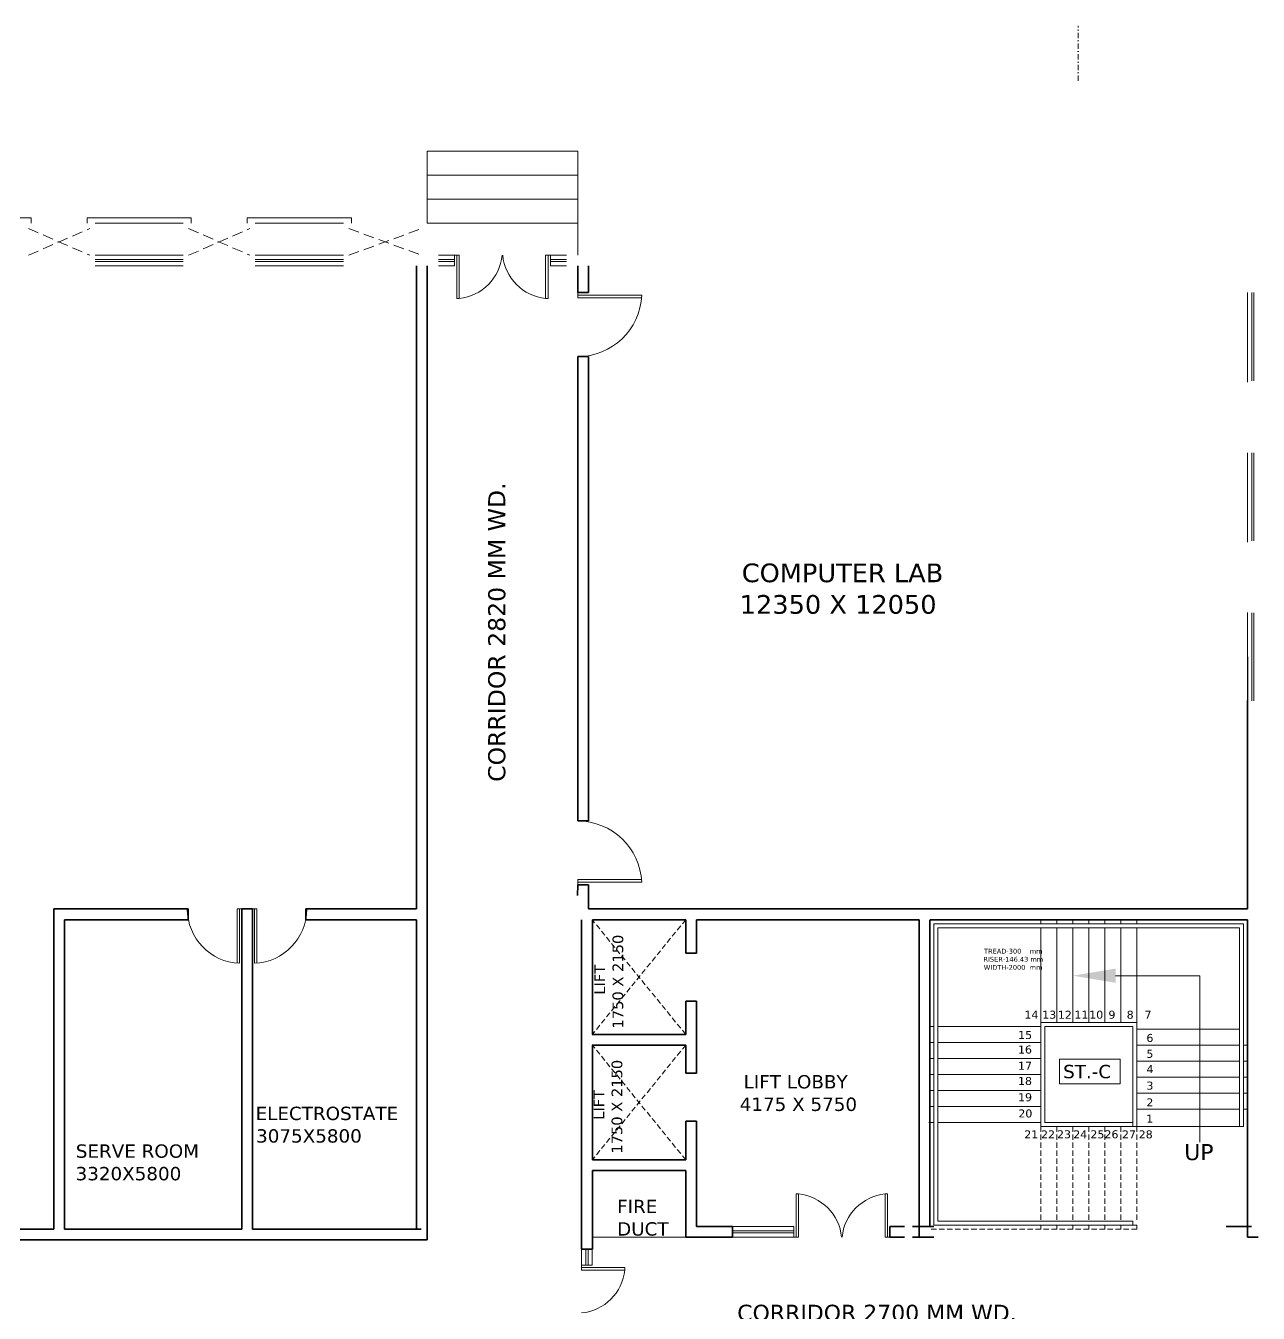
# Model space of a CAD drawing. Header units: millimetres. Extents: x -3092162 to 4513894, y -12317808 to 1849994.
# Drawn here: x -411049 to -387959, y -5833581 to -5809456 of the extents above; entities that cross this region are included whole.
import ezdxf

# ---------------------------------------------------------------- set-up
doc = ezdxf.new("R2010")
doc.units = ezdxf.units.MM
doc.header["$LTSCALE"] = 2
doc.header["$MEASUREMENT"] = 0
for name, pattern in [('DASHDOT', [1, 0.5, -0.25, 0, -0.25]), ('DASHED2', [0.375, 0.25, -0.125]), ('HIDDEN', [0.375, 0.25, -0.125])]:
    doc.linetypes.add(name, pattern=pattern)
doc.layers.add('AEROW', color=7, linetype='Continuous', lineweight=15, true_color=0x0d0d0d)
doc.layers.add('DOT', color=7, linetype='DASHED2', lineweight=0, true_color=0x89067c)
for name, color, linetype, lineweight in [('DOOR', 27, 'Continuous', 5), ('glass', 5, 'Continuous', 15), ('PROJ', 251, 'HIDDEN', 5), ('RAILING', 47, 'Continuous', 13), ('SILL', 74, 'Continuous', 9), ('ST TEXT', 251, 'DASHDOT', 5), ('STAIR', 252, 'Continuous', 9), ('TEXT', 7, 'Continuous', 13), ('WAll', 250, 'Continuous', 35)]:
    doc.layers.add(name, color=color, linetype=linetype, lineweight=lineweight)
doc.styles.add('style2', font='')
doc.styles.get('style2').set_extended_font_data('Verdana')

msp = doc.modelspace()

# ---------------------------------------------------------------- linework, layer by layer
at = {"layer": 'AEROW', "ltscale": 100}
for p, q in [((-390633.5, -5827256.2), (-389051.2, -5827256.2)), ((-389051.2, -5827256.2), (-389051.2, -5830376.3))]:
    msp.add_line(p, q, dxfattribs=at)
at = {"layer": 'AEROW', "lineweight": 35, "ltscale": 100}
msp.add_solid([(-390633.5, -5827389.5), (-391433.5, -5827256.2), (-390633.5, -5827122.9)], dxfattribs=at)
at = {"layer": 'DOOR', "color": 252, "ltscale": 200}
for p, q in [((-403019.3, -5813756.2), (-402929.3, -5813756.2)), ((-402974.3, -5814566.2), (-402974.3, -5813756.2)), ((-402929.3, -5814566.2), (-402929.3, -5813756.2)), ((-401309.3, -5814566.2), (-401309.3, -5813756.2)), ((-401219.3, -5813756.2), (-401309.3, -5813756.2)), ((-401264.3, -5814566.2), (-401264.3, -5813756.2)), ((-402929.3, -5814566.2), (-402974.3, -5814566.2)), ((-401309.3, -5814566.2), (-401264.3, -5814566.2)), ((-396615.5, -5831346.2), (-396615.5, -5832156.2)), ((-396570.5, -5831346.2), (-396615.5, -5831346.2)), ((-396570.5, -5831346.2), (-396570.5, -5832156.2)), ((-394950.5, -5831346.2), (-394950.5, -5832156.2)), ((-394950.5, -5831346.2), (-394905.5, -5831346.2)), ((-394905.5, -5831346.2), (-394905.5, -5832156.2)), ((-396660.5, -5832156.2), (-396570.5, -5832156.2)), ((-394860.5, -5832156.2), (-394950.5, -5832156.2)), ((-400635.1, -5832681.2), (-400635.1, -5832771.2)), ((-399825.1, -5832726.2), (-400635.1, -5832726.2)), ((-399825.1, -5832771.2), (-400635.1, -5832771.2)), ((-399825.1, -5832771.2), (-399825.1, -5832726.2))]:
    msp.add_line(p, q, dxfattribs=at)
at = {"layer": 'DOOR', "ltscale": 0.1}
for p, q in [((-400709.3, -5814456.2), (-400709.3, -5814556.2)), ((-400709.3, -5814506.2), (-399510.4, -5814506.2)), ((-400709.3, -5814556.2), (-399513.5, -5814556.2)), ((-400709.3, -5825456.2), (-399513.5, -5825456.2)), ((-400709.3, -5825556.2), (-400709.3, -5825456.2)), ((-400709.3, -5825506.2), (-399510.4, -5825506.2)), ((-407089.2, -5826006.2), (-407089.2, -5827021.2)), ((-407004.3, -5826006.2), (-407089.2, -5826006.2)), ((-407046.8, -5826006.2), (-407046.8, -5827023.9)), ((-406804.3, -5826006.2), (-406719.4, -5826006.2)), ((-406761.9, -5826006.2), (-406761.9, -5827023.9)), ((-406719.4, -5826006.2), (-406719.4, -5827021.2))]:
    msp.add_line(p, q, dxfattribs=at)
for centre, radius, start, end in [((-400709.3, -5814456.2), 1200, 270, 357.61198), ((-400709.3, -5825556.2), 1200, 2.38802, 90), ((-407004.3, -5826006.2), 1018.6, 180, 267.61198), ((-406804.3, -5826006.2), 1018.6, 272.38802, 0)]:
    msp.add_arc(centre, radius, start, end, dxfattribs=at)
at = {"layer": 'DOOR', "color": 252, "ltscale": 200, "extrusion": (0, 0, -1)}
for centre, start_param, end_param in [((-403022, -5813669.6), 1.2893849, 2.6618696), ((-394857.9, -5832242.8), 4.4309775, 5.8034622)]:
    msp.add_ellipse(centre, major_axis=(331.6, 838.1), ratio=1, start_param=start_param, end_param=end_param, dxfattribs=at)
at = {"layer": 'DOOR', "color": 252, "ltscale": 200}
for centre, major_axis, start_param, end_param in [((-401216.7, -5813669.6), (-331.6, 838.1), 1.2893849, 2.6618696), ((-396663.2, -5832242.8), (-331.6, 838.1), 4.4309775, 5.8034622), ((-400721.7, -5832678.5), (-901.3, 4), 1.670585, 3.0430697)]:
    msp.add_ellipse(centre, major_axis=major_axis, ratio=1, start_param=start_param, end_param=end_param, dxfattribs=at)
at = {"layer": 'DOT', "ltscale": 400}
for p, q in [((-410999.3, -5813756.2), (-409849.3, -5813256.2)), ((-410999.3, -5813256.2), (-409849.3, -5813756.2)), ((-407999.3, -5813756.2), (-406849.3, -5813256.2)), ((-407999.3, -5813256.2), (-406849.3, -5813756.2)), ((-404999.3, -5813756.2), (-403629.3, -5813256.2)), ((-404999.3, -5813256.2), (-403629.3, -5813756.2))]:
    msp.add_line(p, q, dxfattribs=at)
at = {"layer": 'glass', "ltscale": 100}
for p, q in [((-403019.3, -5813956.2), (-403019.3, -5813756.2)), ((-401219.3, -5813956.2), (-401219.3, -5813756.2)), ((-408099.3, -5813836.2), (-409749.3, -5813836.2)), ((-408099.3, -5813876.2), (-409749.3, -5813876.2)), ((-406749.3, -5813836.2), (-405099.3, -5813836.2)), ((-406749.3, -5813876.2), (-405099.3, -5813876.2)), ((-403319.3, -5813836.2), (-403019.3, -5813836.2)), ((-403319.3, -5813836.2), (-403019.3, -5813836.2)), ((-403319.3, -5813876.2), (-403019.3, -5813876.2)), ((-403319.3, -5813876.2), (-403019.3, -5813876.2)), ((-401219.3, -5813836.2), (-400919.3, -5813836.2)), ((-401219.3, -5813836.2), (-400919.3, -5813836.2)), ((-401219.3, -5813876.2), (-400919.3, -5813876.2)), ((-401219.3, -5813876.2), (-400919.3, -5813876.2)), ((-388079.3, -5816106.2), (-388079.3, -5814456.2)), ((-388039.3, -5816106.2), (-388039.3, -5814456.2)), ((-388079.3, -5819106.2), (-388079.3, -5817456.2)), ((-388039.3, -5819106.2), (-388039.3, -5817456.2)), ((-388079.3, -5822106.2), (-388079.3, -5820456.2)), ((-388039.3, -5822106.2), (-388039.3, -5820456.2)), ((-397810.1, -5832036.2), (-396660.1, -5832036.2)), ((-397810.1, -5832076.2), (-396660.1, -5832076.2)), ((-400555.1, -5832681.2), (-400555.1, -5832381.2)), ((-400515.1, -5832681.2), (-400515.1, -5832381.2))]:
    msp.add_line(p, q, dxfattribs=at)
at = {"layer": 'PROJ', "ltscale": 250}
for p, q in [((-408099.3, -5813156.2), (-409749.3, -5813156.2)), ((-405099.3, -5813156.2), (-406749.3, -5813156.2))]:
    msp.add_line(p, q, dxfattribs=at)
at = {"layer": 'RAILING', "ltscale": 100}
for p, q in [((-394034.3, -5826281.2), (-388234.3, -5826281.2)), ((-394034.3, -5826281.2), (-394034.3, -5831931.2)), ((-388234.3, -5830081.2), (-388234.3, -5826281.2)), ((-393959.3, -5826356.2), (-388309.3, -5826356.2)), ((-393959.3, -5826356.2), (-393959.3, -5831856.2)), ((-388309.3, -5830081.2), (-388309.3, -5826356.2)), ((-392034.3, -5828131.2), (-390234.3, -5828131.2)), ((-392034.3, -5830081.2), (-392034.3, -5828131.2)), ((-391959.3, -5828206.2), (-390309.3, -5828206.2)), ((-391959.3, -5830006.2), (-391959.3, -5828206.2)), ((-390309.3, -5830081.2), (-390309.3, -5828206.2)), ((-390234.3, -5830081.2), (-390234.3, -5828131.2)), ((-392035.8, -5830081.2), (-390234.3, -5830081.2)), ((-391960.8, -5830006.2), (-390309.3, -5830006.2)), ((-388309.3, -5830081.2), (-388234.3, -5830081.2)), ((-393959.3, -5831856.2), (-390309.3, -5831856.2)), ((-390309.3, -5831856.2), (-390309.3, -5831931.2)), ((-394034.3, -5831931.2), (-390234.3, -5831931.2))]:
    msp.add_line(p, q, dxfattribs=at)
at = {"layer": 'RAILING', "color": 1, "ltscale": 100}
for p, q in [((-391684.3, -5828817), (-390546.8, -5828817)), ((-391684.3, -5829280), (-391684.3, -5828817)), ((-390546.8, -5828817), (-390546.8, -5829280)), ((-390546.8, -5829280), (-391684.3, -5829280))]:
    msp.add_line(p, q, dxfattribs=at)
at = {"layer": 'SILL', "ltscale": 100}
for p, q in [((-410949.3, -5813056.2), (-412898.9, -5813056.2)), ((-410949.3, -5813056.2), (-410949.3, -5813156.2)), ((-407949.3, -5813056.2), (-409898.9, -5813056.2)), ((-409898.9, -5813056.2), (-409898.9, -5813156.2)), ((-407949.3, -5813056.2), (-407949.3, -5813156.2)), ((-404949.3, -5813056.2), (-406898.9, -5813056.2)), ((-406898.9, -5813056.2), (-406898.9, -5813156.2)), ((-404949.3, -5813056.2), (-404949.3, -5813156.2)), ((-408099.3, -5813156.2), (-409749.3, -5813156.2)), ((-405099.3, -5813156.2), (-406749.3, -5813156.2)), ((-408099.3, -5813756.2), (-409749.3, -5813756.2)), ((-406749.3, -5813756.2), (-405099.3, -5813756.2)), ((-403319.3, -5813756.2), (-403019.3, -5813756.2)), ((-403319.3, -5813756.2), (-403019.3, -5813756.2)), ((-403019.3, -5813956.2), (-403019.3, -5813756.2)), ((-401219.3, -5813756.2), (-400919.3, -5813756.2)), ((-401219.3, -5813756.2), (-400919.3, -5813756.2)), ((-401219.3, -5813956.2), (-401219.3, -5813756.2)), ((-408099.3, -5813956.2), (-409749.3, -5813956.2)), ((-406749.3, -5813956.2), (-405099.3, -5813956.2)), ((-403319.3, -5813956.2), (-403019.3, -5813956.2)), ((-403319.3, -5813956.2), (-403019.3, -5813956.2)), ((-401219.3, -5813956.2), (-400919.3, -5813956.2)), ((-401219.3, -5813956.2), (-400919.3, -5813956.2)), ((-388159.3, -5816131.2), (-388159.3, -5814456.2)), ((-388159.3, -5819106.2), (-388159.3, -5817456.2)), ((-388159.3, -5819131.2), (-388159.3, -5817481.2)), ((-388159.3, -5822131.2), (-388159.3, -5820456.2)), ((-388157.7, -5820449.1), (-388157.3, -5822099.1)), ((-388157.3, -5822124.1), (-388157.7, -5820474.1)), ((-388157.3, -5822124.1), (-388157.7, -5820474.1)), ((-397810.1, -5831956.2), (-396660.1, -5831956.2)), ((-396660.1, -5831956.2), (-396660.1, -5832156.2)), ((-400635.1, -5832681.2), (-400635.1, -5832381.2)), ((-400435.1, -5832681.2), (-400435.1, -5832381.2)), ((-397810.1, -5832156.2), (-396660.1, -5832156.2)), ((-400635.1, -5832681.2), (-400435.1, -5832681.2))]:
    msp.add_line(p, q, dxfattribs=at)
at = {"layer": 'ST TEXT', "ltscale": 100}
msp.add_line((-391334.7, -5810487.1), (-391334.7, -5809455.5), dxfattribs=at)
msp.add_line((-391334.7, -5810487.1), (-391334.7, -5809455.5), dxfattribs=at)
at = {"layer": 'STAIR', "ltscale": 100}
for p, q in [((-403529.3, -5811806.2), (-400709.3, -5811806.2)), ((-403529.3, -5813156.2), (-403529.3, -5811806.2)), ((-400709.3, -5813156.2), (-400709.3, -5811806.2)), ((-403529.3, -5812256.2), (-400709.3, -5812256.2)), ((-403529.3, -5812706.2), (-400709.3, -5812706.2)), ((-403529.3, -5813156.2), (-400709.3, -5813156.2)), ((-400709.3, -5813756.2), (-400709.3, -5813156.2)), ((-392034.3, -5826281.2), (-392034.3, -5826206.2)), ((-391734.3, -5826281.2), (-391734.3, -5826206.2)), ((-391434.3, -5826281.2), (-391434.3, -5826206.2)), ((-391134.3, -5826281.2), (-391134.3, -5826206.2)), ((-390834.3, -5826281.2), (-390834.3, -5826206.2)), ((-390534.3, -5826281.2), (-390534.3, -5826206.2)), ((-390234.3, -5826281.2), (-390234.3, -5826206.2)), ((-392034.3, -5828131.2), (-392034.3, -5826356.2)), ((-391734.3, -5828131.2), (-391734.3, -5826356.2)), ((-391434.3, -5828131.2), (-391434.3, -5826356.2)), ((-391134.3, -5828131.2), (-391134.3, -5826356.2)), ((-390834.3, -5828131.2), (-390834.3, -5826356.2)), ((-390534.3, -5828131.2), (-390534.3, -5826356.2)), ((-390234.3, -5828131.2), (-390234.3, -5826356.2)), ((-394034.3, -5828206.2), (-394109.3, -5828206.2)), ((-392034.3, -5828206.2), (-393959.3, -5828206.2)), ((-390234.3, -5828256.2), (-388309.3, -5828256.2)), ((-394034.3, -5828506.2), (-394109.3, -5828506.2)), ((-392034.3, -5828506.2), (-393959.3, -5828506.2)), ((-390234.3, -5828556.2), (-388309.3, -5828556.2)), ((-388234.3, -5828556.2), (-388159.3, -5828556.2)), ((-394034.3, -5828806.2), (-394109.3, -5828806.2)), ((-392034.3, -5828806.2), (-393959.3, -5828806.2)), ((-390234.3, -5828856.2), (-388309.3, -5828856.2)), ((-388234.3, -5828856.2), (-388159.3, -5828856.2)), ((-394034.3, -5829106.2), (-394109.3, -5829106.2)), ((-392034.3, -5829106.2), (-393959.3, -5829106.2)), ((-390234.3, -5829156.2), (-388309.3, -5829156.2)), ((-388234.3, -5829156.2), (-388159.3, -5829156.2)), ((-394034.3, -5829406.2), (-394109.3, -5829406.2)), ((-392034.3, -5829406.2), (-393959.3, -5829406.2)), ((-390234.3, -5829456.2), (-388309.3, -5829456.2)), ((-388234.7, -5829456.2), (-388159.7, -5829456.2)), ((-388234.3, -5829456.2), (-388159.3, -5829456.2)), ((-394034.3, -5829706.2), (-394109.3, -5829706.2)), ((-394034.3, -5829706.2), (-394109.3, -5829706.2)), ((-392034.3, -5829706.2), (-393959.3, -5829706.2)), ((-390234.3, -5829756.2), (-388309.3, -5829756.2)), ((-388234.3, -5829756.2), (-388159.3, -5829756.2)), ((-394058.8, -5830006.2), (-394133.8, -5830006.2)), ((-394034.3, -5830006.2), (-394109.3, -5830006.2)), ((-394034.3, -5830006.2), (-394109.3, -5830006.2)), ((-392034.3, -5830006.2), (-393959.3, -5830006.2)), ((-390234.3, -5830081.2), (-388309.3, -5830081.2)), ((-392034.5, -5831931.2), (-392034.5, -5832006.2)), ((-391734.5, -5831931.2), (-391734.5, -5832006.2)), ((-391434.5, -5831931.2), (-391434.5, -5832006.2)), ((-391134.5, -5831931.2), (-391134.5, -5832006.2)), ((-390834.5, -5831931.2), (-390834.5, -5832006.2)), ((-390234.5, -5831931.2), (-390234.5, -5832006.2)), ((-400435.9, -5832156.2), (-398685.9, -5832156.2))]:
    msp.add_line(p, q, dxfattribs=at)
at = {"layer": 'STAIR', "linetype": 'HIDDEN', "ltscale": 200}
for p, q in [((-398684.9, -5828356.2), (-400438.4, -5826206.2)), ((-398684.9, -5826206.2), (-400434.9, -5828356.2)), ((-398684.9, -5830706.2), (-400433.7, -5828556.2)), ((-398684.9, -5828556.2), (-400433.7, -5830706.2)), ((-392034.3, -5830081.2), (-392034.3, -5831856.2)), ((-391734.3, -5830081.2), (-391734.3, -5831856.2)), ((-391434.3, -5830081.2), (-391434.3, -5831856.2)), ((-391134.3, -5830081.2), (-391134.3, -5831856.2)), ((-390834.3, -5830081.2), (-390834.3, -5831856.2)), ((-390534.3, -5830081.2), (-390534.3, -5831856.2)), ((-390234.3, -5830081.2), (-390234.3, -5831856.2)), ((-390234.5, -5832006.2), (-394109.3, -5832006.2)), ((-390534.5, -5831931.2), (-390534.5, -5832006.2))]:
    msp.add_line(p, q, dxfattribs=at)
at = {"layer": 'WAll', "ltscale": 100}
for p, q in [((-403729.3, -5826006.2), (-403729.3, -5813956.2)), ((-403529.3, -5832206.2), (-403529.3, -5813956.2)), ((-400709.3, -5813956.2), (-400709.3, -5814456.2)), ((-400509.3, -5813956.2), (-400509.3, -5814456.2)), ((-400709.3, -5814456.2), (-400509.3, -5814456.2)), ((-400709.3, -5815656.2), (-400709.3, -5824356.2)), ((-400709.3, -5815656.2), (-400509.3, -5815656.2)), ((-400509.3, -5815656.2), (-400509.3, -5824356.2)), ((-388159.3, -5826006.2), (-388159.3, -5822099.1)), ((-388159.3, -5825756.2), (-388159.3, -5823006.2)), ((-400709.3, -5824356.2), (-400509.3, -5824356.2)), ((-400709.7, -5825756.2), (-400709.3, -5825556.2)), ((-400709.3, -5825556.2), (-400509.3, -5825556.2)), ((-400509.3, -5825556.2), (-400509.3, -5826006.2)), ((-410524.3, -5826006.2), (-410524.3, -5832006.2)), ((-410524.3, -5826006.2), (-408004.3, -5826006.2)), ((-408004.3, -5826006.2), (-408004.3, -5826206.2)), ((-407004.3, -5826006.2), (-407004.3, -5832006.2)), ((-407004.3, -5826006.2), (-406804.3, -5826006.2)), ((-406804.3, -5826006.2), (-406804.3, -5832006.2)), ((-405804.3, -5826006.2), (-405804.3, -5826206.2)), ((-405804.3, -5826006.2), (-403729.3, -5826006.2)), ((-400508.3, -5826006.2), (-388158.3, -5826006.2)), ((-410324.3, -5826206.2), (-408004.3, -5826206.2)), ((-410324.3, -5826206.2), (-410324.3, -5832006.2)), ((-405804.3, -5826206.2), (-403729.3, -5826206.2)), ((-403729.3, -5832006.2), (-403729.3, -5826206.2)), ((-400634.7, -5826206.2), (-400634.7, -5832381.2)), ((-400434.7, -5826206.2), (-400434.7, -5828356.2)), ((-400433.7, -5826206.2), (-398684.9, -5826206.2)), ((-398684.9, -5826831.2), (-398684.9, -5826206.2)), ((-398484.9, -5826831.2), (-398484.9, -5826206.2)), ((-394308.7, -5826206.2), (-398484.9, -5826206.2)), ((-394309.3, -5832156.2), (-394309.3, -5826206.2)), ((-394109.3, -5831956.2), (-394109.3, -5826206.2)), ((-394108.4, -5826206.2), (-388159.3, -5826206.2)), ((-394108.4, -5826206.2), (-388159.3, -5826206.2)), ((-388159.3, -5831956.2), (-388159.3, -5826206.2)), ((-388159.3, -5826206.2), (-388159.3, -5832156.2)), ((-398684.9, -5826831.2), (-398484.9, -5826831.2)), ((-398684.9, -5828356.2), (-398684.9, -5827731.2)), ((-398684.9, -5827731.2), (-398484.9, -5827731.2)), ((-398484.9, -5829081.2), (-398484.9, -5827731.2)), ((-400434.9, -5828356.2), (-398684.9, -5828356.2)), ((-400434.9, -5828556.2), (-398684.9, -5828556.2)), ((-400434.7, -5828556.2), (-400434.7, -5830706.2)), ((-398684.9, -5828556.2), (-398684.9, -5829081.2)), ((-398684.9, -5829081.2), (-398684.9, -5828556.2)), ((-398684.9, -5829081.2), (-398484.9, -5829081.2)), ((-398684.9, -5829981.2), (-398684.9, -5830506.2)), ((-398684.9, -5830706.2), (-398684.9, -5829981.2)), ((-398684.9, -5829981.2), (-398484.9, -5829981.2)), ((-398484.9, -5831956.2), (-398484.9, -5829981.2)), ((-400434.7, -5830906.2), (-400434.7, -5832381.2)), ((-400433.7, -5830706.2), (-398684.9, -5830706.2)), ((-400433.7, -5830906.2), (-398684.9, -5830906.2)), ((-398684.9, -5832156.2), (-398684.9, -5830906.2)), ((-419124.3, -5832006.2), (-410524.3, -5832006.2)), ((-410324.3, -5832006.2), (-407004.3, -5832006.2)), ((-406804.3, -5832006.2), (-403644.3, -5832006.2)), ((-397810.1, -5831956.2), (-398484.9, -5831956.2)), ((-397810.1, -5832156.2), (-397810.1, -5831956.2)), ((-394860.5, -5831956.2), (-394585.1, -5831956.2)), ((-394860.5, -5831956.2), (-394860.5, -5832156.2)), ((-394434.3, -5831956.2), (-394034.3, -5831956.2)), ((-388084.3, -5831956.2), (-388559.3, -5831956.2)), ((-422724.3, -5832206.2), (-403529.3, -5832206.2)), ((-400634.7, -5832381.2), (-400435.1, -5832381.2)), ((-398684.9, -5832156.2), (-397810.1, -5832156.2)), ((-394860.5, -5832156.2), (-394585.1, -5832156.2)), ((-394434.3, -5832156.2), (-394034.3, -5832156.2)), ((-388159.3, -5832156.2), (-387959.4, -5832156.2))]:
    msp.add_line(p, q, dxfattribs=at)

# ---------------------------------------------------------------- texts
at = {"layer": 'TEXT', "style": 'style2'}
msp.add_text('CORRIDOR 2820 MM WD.', height=321.425, rotation=90, dxfattribs=at).set_placement((-402065.3, -5823623.6))
at = {"layer": 'TEXT', "lineweight": 50, "style": 'style2'}
for s, height, p in [('COMPUTER LAB', 350, (-397636.1, -5819882.3)), ('12350 X 12050', 350, (-397674.5, -5820472.9)), ('TREAD-300    mm', 90, (-393096.1, -5826841.4)), ('WIDTH-2000  mm', 90, (-393101.7, -5827145.1)), ('RISER-146.43 mm', 90, (-393108.2, -5826993.3)), ('ST.-C', 250, (-391614.3, -5829177.3)), ('LIFT LOBBY', 250, (-397600.1, -5829368.6)), ('ELECTROSTATE', 250, (-406742.3, -5829960.9)), ('4175 X 5750', 250, (-397673.7, -5829790.5)), ('3075X5800', 250, (-406733.9, -5830383.3)), ('SERVE ROOM', 250, (-410110.9, -5830667.2)), ('3320X5800', 250, (-410116.1, -5831089.6)), ('FIRE', 250, (-399970.5, -5831705)), ('DUCT', 250, (-399970.5, -5832126.2)), ('CORRIDOR 2700 MM WD.', 300, (-397720.7, -5833721.7))]:
    msp.add_text(s, height=height, dxfattribs=at).set_placement(p)
for s, p in [('1750 X 2150', (-399857, -5828246.4)), ('LIFT', (-400194.5, -5827610.7)), ('1750 X 2150', (-399874, -5830591)), ('LIFT', (-400211.5, -5829955.3))]:
    msp.add_text(s, height=200, rotation=90, dxfattribs=at).set_placement(p)
at = {"layer": 'TEXT', "style": 'style2'}
for s, height, p in [('14', 150, (-392339.9, -5828062)), ('13', 150, (-392005.7, -5828061.8)), ('12', 150, (-391713.4, -5828063.3)), ('11', 150, (-391403.3, -5828062)), ('10', 150, (-391125.4, -5828061.7)), ('9', 150, (-390766.1, -5828061.8)), ('8', 150, (-390424, -5828061.8)), ('7', 150, (-390089.4, -5828061.8)), ('15', 150, (-392458.8, -5828442.5)), ('6', 150, (-390055.1, -5828497.5)), ('16', 150, (-392460.5, -5828714.9)), ('5', 150, (-390055.9, -5828795)), ('17', 150, (-392459.6, -5829019.7)), ('4', 150, (-390052.7, -5829081.9)), ('18', 150, (-392460, -5829303.9)), ('3', 150, (-390054.5, -5829391)), ('19', 150, (-392459.3, -5829608.3)), ('2', 150, (-390055.2, -5829705)), ('20', 150, (-392453.4, -5829912.6)), ('1', 150, (-390056.8, -5830009.5)), ('21', 150, (-392343.3, -5830304.5)), ('22', 150, (-392028.7, -5830304.5)), ('23', 150, (-391729, -5830302.9)), ('24', 150, (-391425.8, -5830304.5)), ('25', 150, (-391104.4, -5830302.9)), ('26', 150, (-390840.2, -5830302.9)), ('27', 150, (-390512.8, -5830304.5)), ('28', 150, (-390198.8, -5830304.5)), ('UP', 300, (-389345.7, -5830711.2))]:
    msp.add_text(s, height=height, dxfattribs=at).set_placement(p)

doc.saveas('drawing.dxf')
